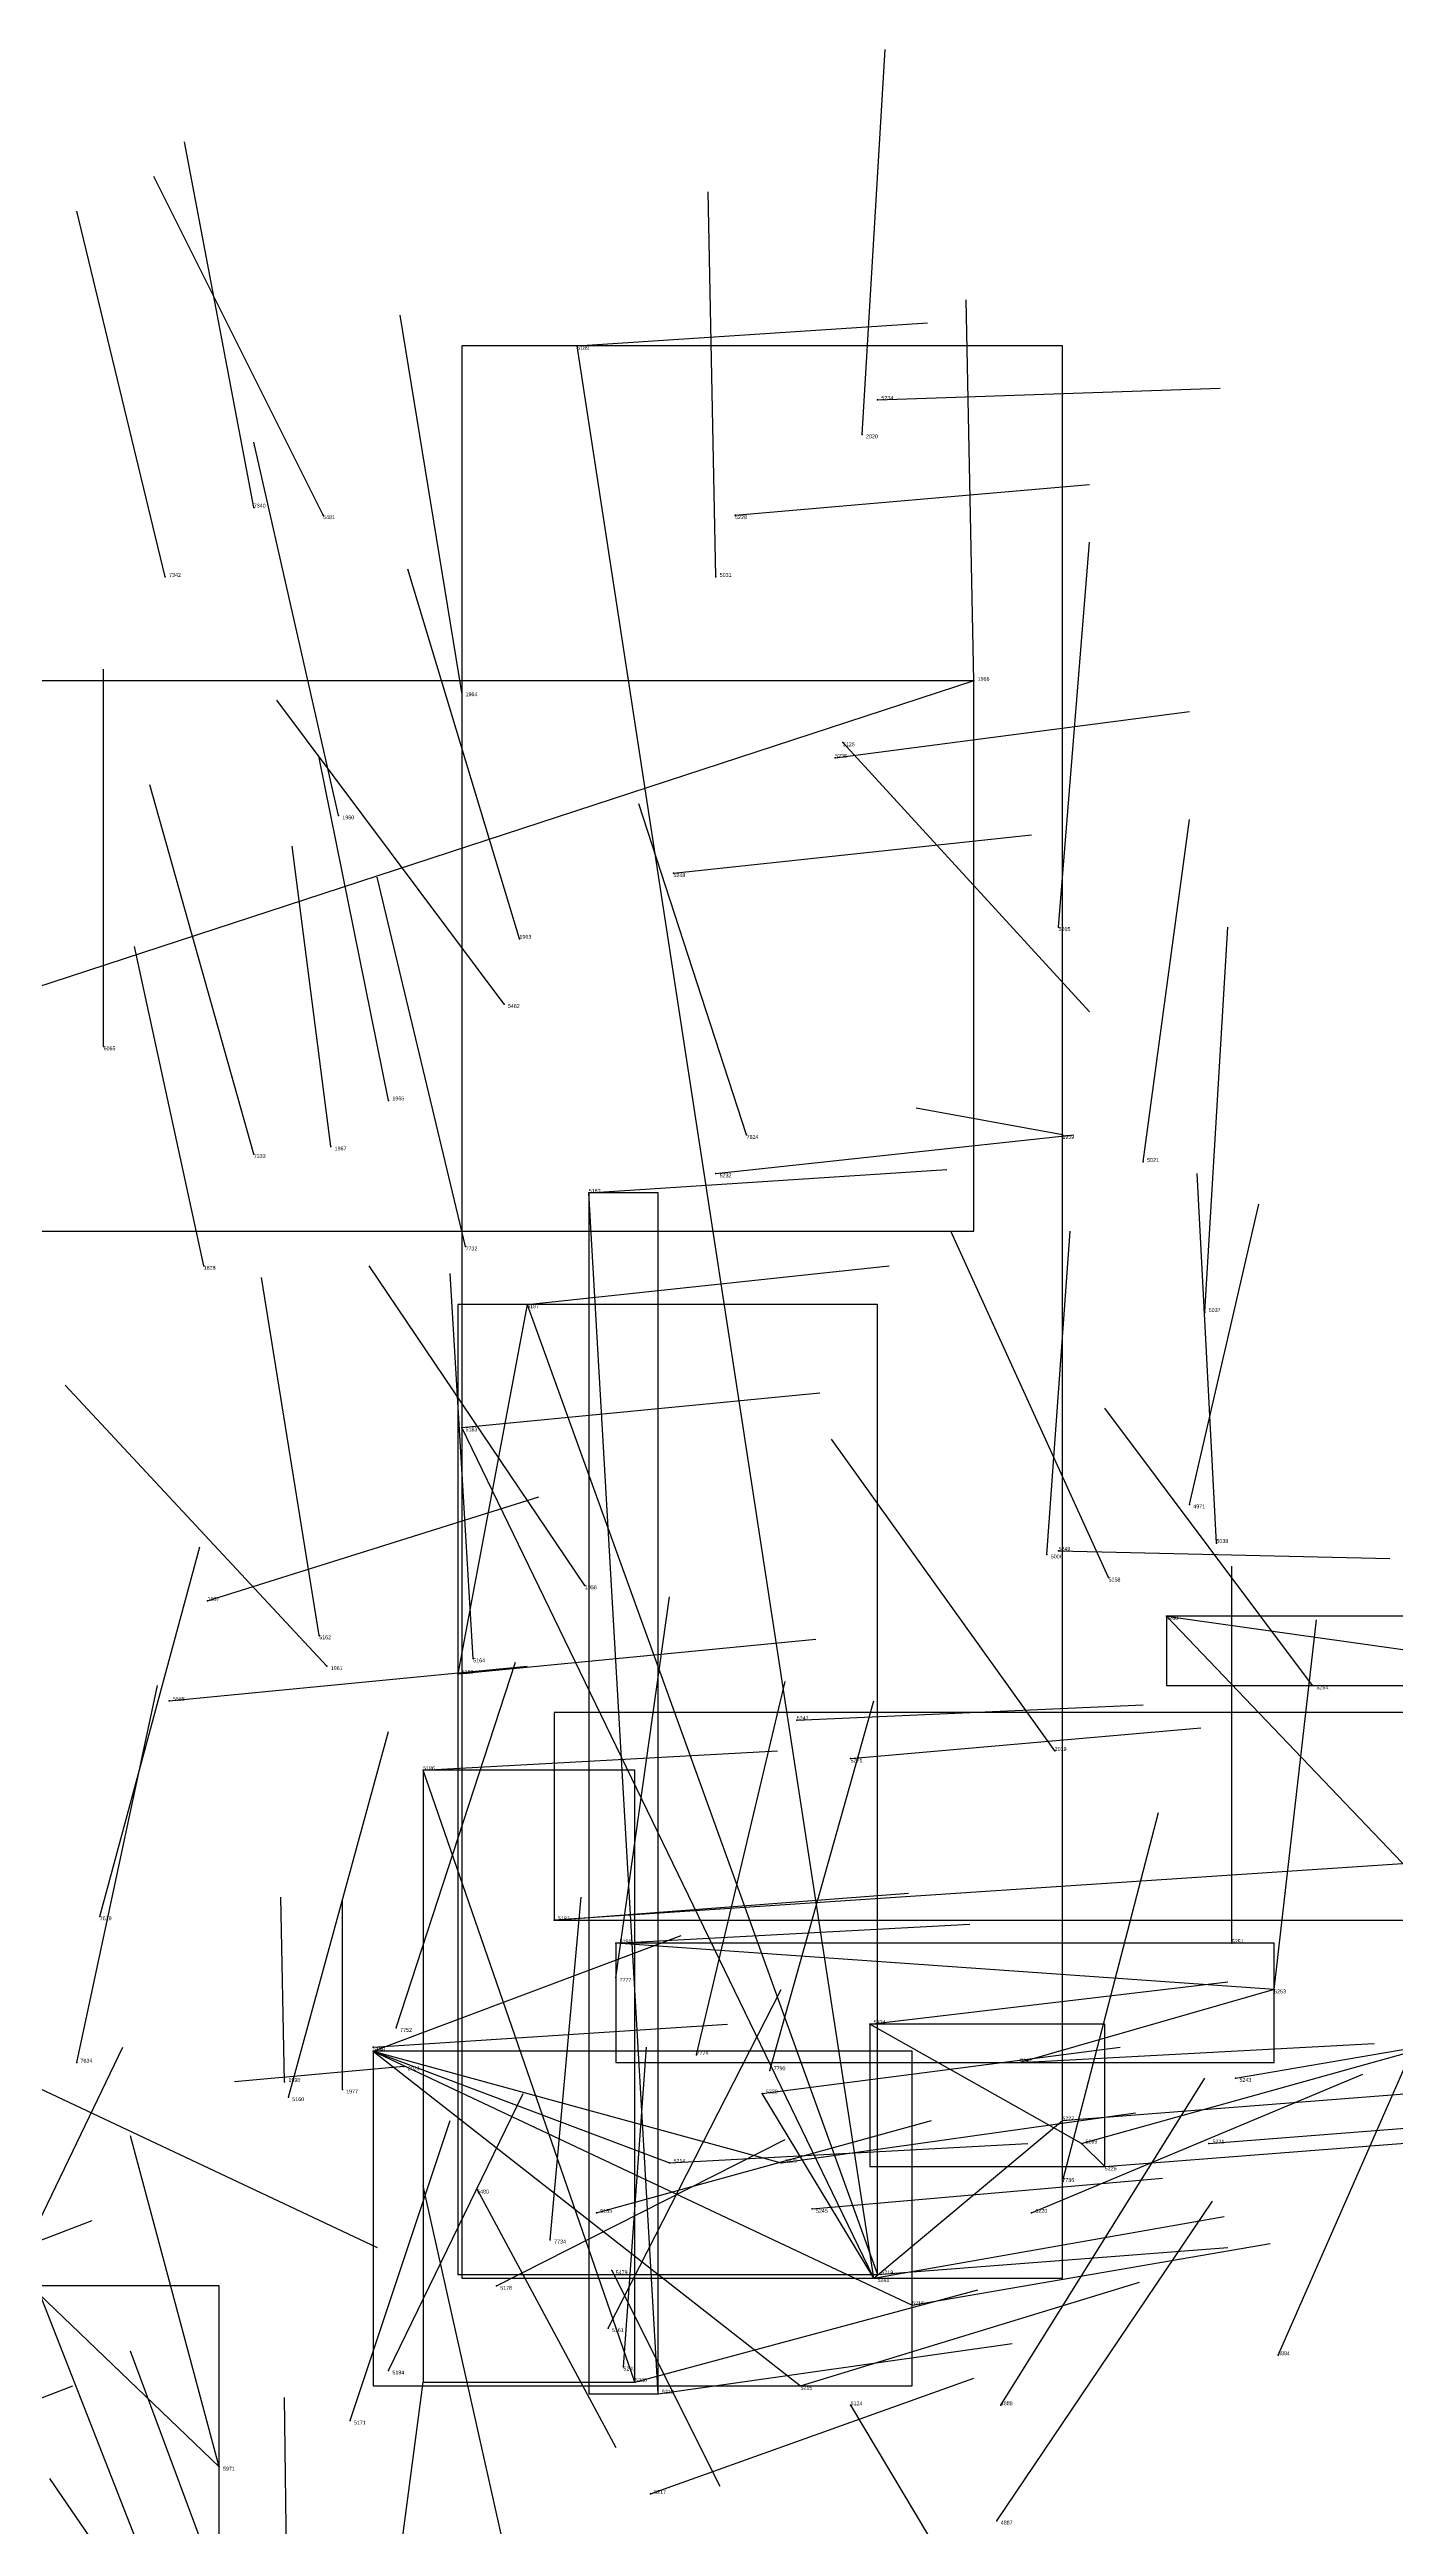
# Model space of a CAD drawing. Extents: x 59.1 to 70.8, y 600.3 to 605.1.
# Drawn here: x 67.852 to 68.202, y 604.408 to 605.051 of the extents above; entities that cross this region are included whole.
import ezdxf

# ---------------------------------------------------------------- set-up
doc = ezdxf.new("R2010")
doc.units = 0
for name, color, linetype in [('Clients', 3, 'CONTINUOUS'), ('Facilities', 3, 'CONTINUOUS'), ('Facilities_lines', 3, 'CONTINUOUS'), ('Min_max_boxes', 1, 'CONTINUOUS'), ('Normals', 1, 'CONTINUOUS'), ('Source_points', 5, 'CONTINUOUS'), ('Text', 3, 'CONTINUOUS')]:
    doc.layers.add(name, color=color, linetype=linetype)

msp = doc.modelspace()

# ---------------------------------------------------------------- linework, layer by layer
at = {"layer": 'Clients', "color": 5}
for p in [(67.989, 604.974, 454.42), (67.992, 604.754, 454.294), (67.959, 604.693, 454.194), (67.958, 604.629, 454.148), (67.949, 604.604, 454.154), (67.983, 604.565, 454.455), (67.999, 604.559, 454.537), (68.065, 604.538, 454.372), (68.104, 604.528, 454.415), (68.037, 604.52, 454.3), (68.115, 604.513, 454.478), (68.013, 604.502, 454.225), (68.042, 604.502, 454.258), (68.126, 604.501, 454.452), (68.067, 604.473, 454.452), (68.076, 604.465, 454.305), (68.047, 604.444, 454.235), (67.896, 604.423, 453.963)]:
    msp.add_point(p, dxfattribs=at)
at = {"layer": 'Facilities', "color": 3}
for p in [(68.067, 604.96, 454.409), (68.063, 604.951, 448.726), (67.905, 604.932, 461.608), (67.923, 604.93, 456.247), (68.03, 604.93, 454.321), (67.882, 604.914, 461.521), (68.025, 604.914, 457.094), (67.959, 604.884, 448.107), (68.092, 604.887, 448.733), (68.058, 604.871, 456.314), (68.056, 604.867, 454.334), (67.927, 604.852, 448.189), (68.014, 604.837, 454.273), (67.974, 604.82, 448.159), (68.114, 604.823, 457.919), (67.97, 604.803, 456.341), (67.866, 604.792, 457.432), (67.94, 604.778, 448.095), (68.033, 604.769, 459.708), (68.115, 604.769, 448.839), (67.905, 604.764, 461.592), (67.925, 604.766, 448.051), (68.136, 604.762, 457.866), (68.025, 604.759, 454.264), (67.96, 604.74, 461.687), (67.892, 604.735, 448.109), (67.976, 604.725, 454.207), (68.152, 604.723, 457.04), (68.148, 604.673, 457.891), (68.111, 604.66, 457.881), (68.114, 604.661, 454.737), (68.155, 604.663, 457.045), (67.991, 604.652, 448.202), (68.127, 604.654, 454.819), (67.893, 604.648, 450.73), (67.922, 604.639, 457.951), (68.142, 604.644, 454.903), (67.962, 604.633, 457.919), (67.924, 604.631, 448.179), (68.18, 604.626, 454.993), (67.883, 604.622, 454.195), (68.046, 604.617, 454.636), (68.06, 604.607, 454.562), (68.113, 604.609, 448.225), (67.865, 604.566, 458.624), (68.159, 604.559, 454.705), (67.999, 604.55, 458.697), (68.17, 604.547, 454.634), (67.942, 604.537, 458.649), (67.936, 604.532, 454.153), (67.936, 604.531, 454.061), (68.02, 604.53, 458.76), (67.859, 604.528, 458.679), (67.913, 604.523, 449.637), (67.944, 604.527, 448.774), (68.039, 604.526, 458.708), (68.16, 604.524, 454.519), (67.914, 604.519, 458.151), (67.928, 604.521, 449.551), (68.12, 604.507, 454.543), (68.153, 604.507, 454.446), (67.963, 604.495, 456.965), (68.115, 604.497, 458.784), (67.994, 604.489, 454.146), (68.05, 604.49, 454.524), (68.107, 604.489, 454.372), (67.982, 604.482, 459.177), (67.998, 604.474, 456.879), (68.066, 604.472, 454.383), (67.968, 604.47, 454.074), (67.997, 604.459, 458.071), (67.94, 604.448, 454.002), (68.001, 604.449, 453.894), (68.171, 604.452, 458.092), (68.004, 604.445, 454.225), (68.01, 604.442, 454.293), (67.93, 604.435, 453.988), (68.06, 604.439, 456.822), (68.099, 604.439, 458.075), (68.008, 604.416, 454.169), (68.098, 604.409, 458.103)]:
    msp.add_point(p, dxfattribs=at)
at = {"layer": 'Facilities_lines', "color": 3}
for p, q in [((68.066, 604.472, 454.383), (67.989, 604.974, 454.42)), ((68.092, 604.887, 448.733), (67.655, 604.744, 448.628)), ((68.01, 604.442, 454.293), (67.992, 604.754, 454.294)), ((67.976, 604.725, 454.207), (67.958, 604.629, 454.148)), ((67.976, 604.725, 454.207), (68.067, 604.473, 454.452)), ((68.066, 604.472, 454.383), (67.959, 604.693, 454.194)), ((68.142, 604.644, 454.903), (68.269, 604.626, 454.733)), ((68.004, 604.445, 454.225), (67.949, 604.604, 454.154)), ((68.224, 604.581, 454.83), (67.983, 604.565, 454.455)), ((68.17, 604.547, 454.634), (67.999, 604.559, 454.537)), ((68.17, 604.547, 454.634), (68.104, 604.528, 454.415)), ((68.12, 604.507, 454.543), (68.065, 604.538, 454.372)), ((67.936, 604.531, 454.061), (68.013, 604.502, 454.225)), ((67.936, 604.531, 454.061), (68.047, 604.444, 454.235)), ((67.936, 604.531, 454.061), (68.076, 604.465, 454.305)), ((67.936, 604.531, 454.061), (68.042, 604.502, 454.258)), ((68.066, 604.472, 454.383), (68.037, 604.52, 454.3)), ((68.066, 604.472, 454.383), (68.115, 604.513, 454.478)), ((68.12, 604.507, 454.543), (68.126, 604.501, 454.452)), ((67.847, 604.47, 454.181), (67.896, 604.423, 453.963))]:
    msp.add_line(p, q, dxfattribs=at)
at = {"layer": 'Min_max_boxes', "color": 1}
for p, q in [((68.115, 604.974, 454.194), (67.959, 604.974, 454.194)), ((67.959, 604.974, 454.194), (67.959, 604.472, 454.194)), ((68.115, 604.974, 454.478), (67.959, 604.974, 454.478)), ((67.959, 604.974, 454.478), (67.959, 604.472, 454.478)), ((67.959, 604.974, 454.194), (67.959, 604.974, 454.478)), ((68.115, 604.472, 454.194), (68.115, 604.974, 454.194)), ((68.115, 604.472, 454.478), (68.115, 604.974, 454.478)), ((68.115, 604.974, 454.194), (68.115, 604.974, 454.478)), ((68.092, 604.887, 448.628), (67.655, 604.887, 448.628)), ((68.092, 604.887, 448.733), (67.655, 604.887, 448.733)), ((68.092, 604.744, 448.628), (68.092, 604.887, 448.628)), ((68.092, 604.744, 448.733), (68.092, 604.887, 448.733)), ((68.092, 604.887, 448.628), (68.092, 604.887, 448.733)), ((68.01, 604.754, 454.293), (67.992, 604.754, 454.293)), ((67.992, 604.754, 454.293), (67.992, 604.442, 454.293)), ((68.01, 604.754, 454.294), (67.992, 604.754, 454.294)), ((67.992, 604.754, 454.294), (67.992, 604.442, 454.294)), ((67.992, 604.754, 454.293), (67.992, 604.754, 454.294)), ((68.01, 604.442, 454.293), (68.01, 604.754, 454.293)), ((68.01, 604.442, 454.294), (68.01, 604.754, 454.294)), ((68.01, 604.754, 454.293), (68.01, 604.754, 454.294)), ((67.655, 604.744, 448.628), (68.092, 604.744, 448.628)), ((67.655, 604.744, 448.733), (68.092, 604.744, 448.733)), ((68.092, 604.744, 448.628), (68.092, 604.744, 448.733)), ((68.067, 604.725, 454.148), (67.958, 604.725, 454.148)), ((67.958, 604.725, 454.148), (67.958, 604.473, 454.148)), ((68.067, 604.725, 454.452), (67.958, 604.725, 454.452)), ((67.958, 604.725, 454.452), (67.958, 604.473, 454.452)), ((67.958, 604.725, 454.148), (67.958, 604.725, 454.452)), ((68.067, 604.473, 454.148), (68.067, 604.725, 454.148)), ((68.067, 604.473, 454.452), (68.067, 604.725, 454.452)), ((68.067, 604.725, 454.148), (68.067, 604.725, 454.452)), ((68.269, 604.644, 454.733), (68.142, 604.644, 454.733)), ((68.142, 604.644, 454.733), (68.142, 604.626, 454.733)), ((68.269, 604.644, 454.903), (68.142, 604.644, 454.903)), ((68.142, 604.644, 454.903), (68.142, 604.626, 454.903)), ((68.142, 604.644, 454.733), (68.142, 604.644, 454.903)), ((68.142, 604.626, 454.733), (68.269, 604.626, 454.733)), ((68.142, 604.626, 454.903), (68.269, 604.626, 454.903)), ((68.142, 604.626, 454.733), (68.142, 604.626, 454.903)), ((68.402, 604.619, 454.455), (67.983, 604.619, 454.455)), ((67.983, 604.619, 454.455), (67.983, 604.565, 454.455)), ((68.402, 604.619, 454.919), (67.983, 604.619, 454.919)), ((67.983, 604.619, 454.919), (67.983, 604.565, 454.919)), ((67.983, 604.619, 454.455), (67.983, 604.619, 454.919)), ((68.004, 604.604, 454.154), (67.949, 604.604, 454.154)), ((67.949, 604.604, 454.154), (67.949, 604.445, 454.154)), ((68.004, 604.604, 454.225), (67.949, 604.604, 454.225)), ((67.949, 604.604, 454.225), (67.949, 604.445, 454.225)), ((67.949, 604.604, 454.154), (67.949, 604.604, 454.225)), ((68.004, 604.445, 454.154), (68.004, 604.604, 454.154)), ((68.004, 604.445, 454.225), (68.004, 604.604, 454.225)), ((68.004, 604.604, 454.154), (68.004, 604.604, 454.225)), ((67.983, 604.565, 454.455), (68.402, 604.565, 454.455)), ((67.983, 604.565, 454.919), (68.402, 604.565, 454.919)), ((67.983, 604.565, 454.455), (67.983, 604.565, 454.919)), ((68.17, 604.559, 454.415), (67.999, 604.559, 454.415)), ((67.999, 604.559, 454.415), (67.999, 604.528, 454.415)), ((68.17, 604.559, 454.634), (67.999, 604.559, 454.634)), ((67.999, 604.559, 454.634), (67.999, 604.528, 454.634)), ((67.999, 604.559, 454.415), (67.999, 604.559, 454.634)), ((68.17, 604.528, 454.415), (68.17, 604.559, 454.415)), ((68.17, 604.528, 454.634), (68.17, 604.559, 454.634)), ((68.17, 604.559, 454.415), (68.17, 604.559, 454.634)), ((68.126, 604.538, 454.372), (68.065, 604.538, 454.372)), ((68.065, 604.538, 454.372), (68.065, 604.501, 454.372)), ((68.126, 604.538, 454.543), (68.065, 604.538, 454.543)), ((68.065, 604.538, 454.543), (68.065, 604.501, 454.543)), ((68.065, 604.538, 454.372), (68.065, 604.538, 454.543)), ((68.126, 604.501, 454.372), (68.126, 604.538, 454.372)), ((68.126, 604.501, 454.543), (68.126, 604.538, 454.543)), ((68.126, 604.538, 454.372), (68.126, 604.538, 454.543)), ((68.076, 604.531, 454.061), (67.936, 604.531, 454.061)), ((67.936, 604.531, 454.061), (67.936, 604.444, 454.061)), ((68.076, 604.531, 454.305), (67.936, 604.531, 454.305)), ((67.936, 604.531, 454.305), (67.936, 604.444, 454.305)), ((67.936, 604.531, 454.061), (67.936, 604.531, 454.305)), ((68.076, 604.444, 454.061), (68.076, 604.531, 454.061)), ((68.076, 604.444, 454.305), (68.076, 604.531, 454.305)), ((68.076, 604.531, 454.061), (68.076, 604.531, 454.305)), ((67.999, 604.528, 454.415), (68.17, 604.528, 454.415)), ((67.999, 604.528, 454.634), (68.17, 604.528, 454.634)), ((67.999, 604.528, 454.415), (67.999, 604.528, 454.634)), ((68.17, 604.528, 454.415), (68.17, 604.528, 454.634)), ((68.065, 604.501, 454.372), (68.126, 604.501, 454.372)), ((68.065, 604.501, 454.543), (68.126, 604.501, 454.543)), ((68.065, 604.501, 454.372), (68.065, 604.501, 454.543)), ((68.126, 604.501, 454.372), (68.126, 604.501, 454.543)), ((67.958, 604.473, 454.148), (68.067, 604.473, 454.148)), ((67.958, 604.473, 454.452), (68.067, 604.473, 454.452)), ((67.958, 604.473, 454.148), (67.958, 604.473, 454.452)), ((67.959, 604.472, 454.194), (68.115, 604.472, 454.194)), ((67.959, 604.472, 454.478), (68.115, 604.472, 454.478)), ((67.959, 604.472, 454.194), (67.959, 604.472, 454.478)), ((68.067, 604.473, 454.148), (68.067, 604.473, 454.452)), ((68.115, 604.472, 454.194), (68.115, 604.472, 454.478)), ((67.896, 604.47, 453.831), (67.761, 604.47, 453.831)), ((67.896, 604.47, 454.181), (67.761, 604.47, 454.181)), ((67.896, 604.345, 453.831), (67.896, 604.47, 453.831)), ((67.896, 604.345, 454.181), (67.896, 604.47, 454.181)), ((67.896, 604.47, 453.831), (67.896, 604.47, 454.181)), ((67.936, 604.444, 454.061), (68.076, 604.444, 454.061)), ((67.936, 604.444, 454.305), (68.076, 604.444, 454.305)), ((67.936, 604.444, 454.061), (67.936, 604.444, 454.305)), ((67.949, 604.445, 454.154), (68.004, 604.445, 454.154)), ((67.949, 604.445, 454.225), (68.004, 604.445, 454.225)), ((67.949, 604.445, 454.154), (67.949, 604.445, 454.225)), ((67.992, 604.442, 454.293), (68.01, 604.442, 454.293)), ((67.992, 604.442, 454.294), (68.01, 604.442, 454.294)), ((67.992, 604.442, 454.293), (67.992, 604.442, 454.294)), ((68.004, 604.445, 454.154), (68.004, 604.445, 454.225)), ((68.01, 604.442, 454.293), (68.01, 604.442, 454.294)), ((68.076, 604.444, 454.061), (68.076, 604.444, 454.305))]:
    msp.add_line(p, q, dxfattribs=at)
at = {"layer": 'Normals', "color": 1}
for p, q in [((68.063, 604.951, 448.726), (68.069, 605.051, 448.728)), ((67.905, 604.932, 461.608), (67.887, 605.027, 461.633)), ((67.923, 604.93, 456.247), (67.879, 605.018, 456.23)), ((68.025, 604.914, 457.094), (68.023, 605.014, 457.098)), ((67.882, 604.914, 461.521), (67.859, 605.009, 461.541)), ((67.959, 604.884, 448.107), (67.943, 604.982, 448.122)), ((67.989, 604.974, 454.42), (68.08, 604.98, 454.378)), ((68.092, 604.887, 448.733), (68.09, 604.986, 448.749)), ((68.067, 604.96, 454.409), (68.156, 604.963, 454.364)), ((67.927, 604.852, 448.189), (67.905, 604.949, 448.2)), ((68.03, 604.93, 454.321), (68.122, 604.938, 454.282)), ((68.114, 604.823, 457.919), (68.122, 604.923, 457.921)), ((67.974, 604.82, 448.159), (67.945, 604.916, 448.167)), ((67.866, 604.792, 457.432), (67.866, 604.89, 457.45)), ((67.97, 604.803, 456.341), (67.911, 604.882, 456.323)), ((68.056, 604.867, 454.334), (68.148, 604.879, 454.297)), ((68.058, 604.871, 456.314), (68.122, 604.801, 456.344)), ((67.94, 604.778, 448.095), (67.922, 604.867, 448.138)), ((67.905, 604.764, 461.592), (67.878, 604.86, 461.592)), ((68.033, 604.769, 459.708), (68.005, 604.855, 459.75)), ((68.014, 604.837, 454.273), (68.107, 604.847, 454.239)), ((68.136, 604.762, 457.866), (68.148, 604.851, 457.909)), ((67.925, 604.766, 448.051), (67.915, 604.844, 448.113)), ((67.96, 604.74, 461.687), (67.937, 604.836, 461.7)), ((68.152, 604.723, 457.04), (68.158, 604.823, 457.037)), ((67.892, 604.735, 448.109), (67.874, 604.818, 448.162)), ((68.115, 604.769, 448.839), (68.077, 604.776, 448.931)), ((68.025, 604.759, 454.264), (68.118, 604.769, 454.23)), ((67.992, 604.754, 454.294), (68.085, 604.76, 454.257)), ((68.155, 604.663, 457.045), (68.15, 604.759, 457.016)), ((68.148, 604.673, 457.891), (68.166, 604.751, 457.951)), ((68.127, 604.654, 454.819), (68.086, 604.744, 454.83)), ((68.111, 604.66, 457.881), (68.117, 604.744, 457.935)), ((67.922, 604.639, 457.951), (67.907, 604.732, 457.918)), ((67.991, 604.652, 448.202), (67.935, 604.735, 448.2)), ((67.962, 604.633, 457.919), (67.956, 604.733, 457.913)), ((67.976, 604.725, 454.207), (68.07, 604.735, 454.175)), ((67.924, 604.631, 448.179), (67.856, 604.704, 448.179)), ((67.959, 604.693, 454.194), (68.052, 604.702, 454.157)), ((68.18, 604.626, 454.993), (68.126, 604.698, 455.036)), ((68.113, 604.609, 448.225), (68.055, 604.69, 448.237)), ((67.893, 604.648, 450.73), (67.979, 604.675, 450.774)), ((67.865, 604.566, 458.624), (67.891, 604.662, 458.626)), ((68.114, 604.661, 454.737), (68.2, 604.659, 454.686)), ((68.159, 604.559, 454.705), (68.159, 604.657, 454.686)), ((67.999, 604.55, 458.697), (68.013, 604.649, 458.692)), ((68.142, 604.644, 454.903), (68.207, 604.576, 454.869)), ((68.17, 604.547, 454.634), (68.181, 604.643, 454.609)), ((67.958, 604.629, 454.148), (68.051, 604.638, 454.111)), ((67.859, 604.528, 458.679), (67.88, 604.626, 458.681)), ((67.883, 604.622, 454.195), (67.976, 604.631, 454.158)), ((67.942, 604.537, 458.649), (67.973, 604.632, 458.653)), ((68.02, 604.53, 458.76), (68.043, 604.627, 458.761)), ((68.039, 604.526, 458.708), (68.066, 604.622, 458.705)), ((68.046, 604.617, 454.636), (68.136, 604.621, 454.592)), ((67.914, 604.519, 458.151), (67.94, 604.614, 458.136)), ((68.06, 604.607, 454.562), (68.151, 604.615, 454.521)), ((67.949, 604.604, 454.154), (68.041, 604.609, 454.115)), ((68.115, 604.497, 458.784), (68.14, 604.593, 458.773)), ((67.913, 604.523, 449.637), (67.912, 604.571, 449.725)), ((67.928, 604.521, 449.551), (67.928, 604.57, 449.638)), ((67.982, 604.482, 459.177), (67.99, 604.571, 459.221)), ((67.983, 604.565, 454.455), (68.075, 604.572, 454.418)), ((67.999, 604.559, 454.537), (68.091, 604.564, 454.498)), ((67.936, 604.531, 454.061), (68.016, 604.561, 454.009)), ((68.065, 604.538, 454.372), (68.158, 604.549, 454.337)), ((67.997, 604.459, 458.071), (68.042, 604.547, 458.057)), ((68.171, 604.452, 458.092), (68.211, 604.543, 458.105)), ((67.936, 604.532, 454.153), (68.028, 604.538, 454.114)), ((68.16, 604.524, 454.519), (68.248, 604.539, 454.474)), ((67.832, 604.451, 457.174), (67.871, 604.532, 457.218)), ((68.001, 604.449, 453.894), (68.007, 604.532, 453.839)), ((68.037, 604.52, 454.3), (68.13, 604.532, 454.266)), ((68.104, 604.528, 454.415), (68.196, 604.533, 454.377)), ((68.12, 604.507, 454.543), (68.206, 604.531, 454.498)), ((67.944, 604.527, 448.774), (67.9, 604.523, 448.864)), ((68.099, 604.439, 458.075), (68.152, 604.524, 458.07)), ((68.107, 604.489, 454.372), (68.193, 604.525, 454.337)), ((67.848, 604.522, 448.197), (67.937, 604.48, 448.214)), ((67.94, 604.448, 454.002), (67.975, 604.52, 453.942)), ((68.115, 604.513, 454.478), (68.205, 604.52, 454.435)), ((67.93, 604.435, 453.988), (67.956, 604.513, 453.931)), ((67.994, 604.489, 454.146), (68.081, 604.513, 454.104)), ((68.042, 604.502, 454.258), (68.134, 604.515, 454.221)), ((68.153, 604.507, 454.446), (68.243, 604.514, 454.403)), ((67.896, 604.423, 453.963), (67.873, 604.509, 453.917)), ((67.968, 604.47, 454.074), (68.043, 604.508, 454.02)), ((68.013, 604.502, 454.225), (68.106, 604.507, 454.19)), ((68.126, 604.501, 454.452), (68.216, 604.508, 454.409)), ((68.05, 604.49, 454.524), (68.141, 604.498, 454.482)), ((67.97, 604.402, 457.718), (67.949, 604.496, 457.69)), ((67.963, 604.495, 456.965), (67.999, 604.428, 457.03)), ((68.098, 604.409, 458.103), (68.154, 604.492, 458.102)), ((67.78, 604.455, 451.026), (67.863, 604.487, 451.071)), ((67.876, 604.4, 454.09), (67.842, 604.487, 454.055)), ((68.066, 604.472, 454.383), (68.157, 604.488, 454.345)), ((68.067, 604.473, 454.452), (68.158, 604.48, 454.412)), ((68.076, 604.465, 454.305), (68.169, 604.481, 454.271)), ((67.998, 604.474, 456.879), (68.026, 604.418, 456.957)), ((68.004, 604.445, 454.225), (68.093, 604.469, 454.186)), ((68.047, 604.444, 454.235), (68.135, 604.471, 454.197)), ((67.905, 604.367, 454.016), (67.873, 604.453, 453.975)), ((68.01, 604.442, 454.293), (68.102, 604.455, 454.256)), ((68.008, 604.416, 454.169), (68.092, 604.446, 454.124)), ((67.767, 604.409, 453.09), (67.858, 604.444, 453.07)), ((67.914, 604.356, 453.946), (67.913, 604.441, 453.894)), ((67.938, 604.362, 453.946), (67.949, 604.445, 453.891)), ((68.06, 604.439, 456.822), (68.094, 604.382, 456.897)), ((67.904, 604.344, 459.724), (67.852, 604.42, 459.763))]:
    msp.add_line(p, q, dxfattribs=at)
at = {"layer": 'Source_points', "color": 5}
for p in [(67.989, 604.974, 454.42), (68.067, 604.96, 454.409), (68.063, 604.951, 448.726), (67.905, 604.932, 461.608), (67.923, 604.93, 456.247), (68.03, 604.93, 454.321), (67.882, 604.914, 461.521), (68.025, 604.914, 457.094), (67.959, 604.884, 448.107), (68.092, 604.887, 448.733), (68.058, 604.871, 456.314), (68.056, 604.867, 454.334), (67.927, 604.852, 448.189), (68.014, 604.837, 454.273), (67.974, 604.82, 448.159), (68.114, 604.823, 457.919), (67.97, 604.803, 456.341), (67.866, 604.792, 457.432), (67.94, 604.778, 448.095), (68.033, 604.769, 459.708), (68.115, 604.769, 448.839), (67.905, 604.764, 461.592), (67.925, 604.766, 448.051), (68.136, 604.762, 457.866), (68.025, 604.759, 454.264), (67.992, 604.754, 454.294), (67.96, 604.74, 461.687), (67.892, 604.735, 448.109), (67.976, 604.725, 454.207), (68.152, 604.723, 457.04), (67.959, 604.693, 454.194), (68.148, 604.673, 457.891), (68.111, 604.66, 457.881), (68.114, 604.661, 454.737), (68.155, 604.663, 457.045), (67.991, 604.652, 448.202), (68.127, 604.654, 454.819), (67.893, 604.648, 450.73), (67.922, 604.639, 457.951), (68.142, 604.644, 454.903), (67.962, 604.633, 457.919), (67.924, 604.631, 448.179), (67.958, 604.629, 454.148), (68.18, 604.626, 454.993), (67.883, 604.622, 454.195), (68.046, 604.617, 454.636), (68.06, 604.607, 454.562), (68.113, 604.609, 448.225), (67.949, 604.604, 454.154), (67.865, 604.566, 458.624), (67.983, 604.565, 454.455), (67.999, 604.559, 454.537), (68.159, 604.559, 454.705), (67.999, 604.55, 458.697), (68.17, 604.547, 454.634), (67.942, 604.537, 458.649), (68.065, 604.538, 454.372), (67.936, 604.532, 454.153), (67.936, 604.531, 454.061), (68.02, 604.53, 458.76), (67.859, 604.528, 458.679), (67.913, 604.523, 449.637), (67.944, 604.527, 448.774), (68.039, 604.526, 458.708), (68.104, 604.528, 454.415), (68.16, 604.524, 454.519), (67.914, 604.519, 458.151), (67.928, 604.521, 449.551), (68.037, 604.52, 454.3), (68.115, 604.513, 454.478), (68.12, 604.507, 454.543), (68.153, 604.507, 454.446), (68.013, 604.502, 454.225), (68.042, 604.502, 454.258), (68.126, 604.501, 454.452), (67.963, 604.495, 456.965), (68.115, 604.497, 458.784), (67.994, 604.489, 454.146), (68.05, 604.49, 454.524), (68.107, 604.489, 454.372), (67.982, 604.482, 459.177), (67.998, 604.474, 456.879), (68.066, 604.472, 454.383), (68.067, 604.473, 454.452), (67.968, 604.47, 454.074), (68.076, 604.465, 454.305), (67.997, 604.459, 458.071), (67.94, 604.448, 454.002), (68.001, 604.449, 453.894), (68.171, 604.452, 458.092), (68.004, 604.445, 454.225), (68.01, 604.442, 454.293), (68.047, 604.444, 454.235), (67.93, 604.435, 453.988), (68.06, 604.439, 456.822), (68.099, 604.439, 458.075), (67.896, 604.423, 453.963), (68.008, 604.416, 454.169), (68.098, 604.409, 458.103)]:
    msp.add_point(p, dxfattribs=at)

# ---------------------------------------------------------------- texts
at = {"layer": 'Text', "color": 3}
for s, p in [('5189', (67.989, 604.973, 454.42)), ('5234', (68.068, 604.96, 454.409)), ('2020', (68.064, 604.95, 448.726)), ('7340', (67.905, 604.932, 461.608)), ('5481', (67.923, 604.929, 456.247)), ('5228', (68.03, 604.929, 454.321)), ('7342', (67.883, 604.914, 461.521)), ('5031', (68.026, 604.914, 457.094)), ('1964', (67.96, 604.883, 448.107)), ('1966', (68.093, 604.887, 448.733)), ('5125', (68.058, 604.87, 456.314)), ('5238', (68.056, 604.867, 454.334)), ('1960', (67.928, 604.851, 448.189)), ('5248', (68.014, 604.836, 454.273)), ('1963', (67.974, 604.82, 448.159)), ('5015', (68.114, 604.822, 457.919)), ('5482', (67.971, 604.802, 456.341)), ('6065', (67.866, 604.791, 457.432)), ('1965', (67.941, 604.778, 448.095)), ('7824', (68.033, 604.768, 459.708)), ('1959', (68.115, 604.768, 448.839)), ('7333', (67.905, 604.763, 461.592)), ('1967', (67.926, 604.765, 448.051)), ('5021', (68.137, 604.762, 457.866)), ('5182', (67.992, 604.754, 454.294)), ('5232', (68.026, 604.758, 454.264)), ('7732', (67.96, 604.739, 461.687)), ('1828', (67.892, 604.734, 448.109)), ('5187', (67.976, 604.724, 454.207)), ('5037', (68.153, 604.723, 457.04)), ('5183', (67.96, 604.692, 454.194)), ('4971', (68.149, 604.672, 457.891)), ('5006', (68.112, 604.659, 457.881)), ('5249', (68.114, 604.661, 454.737)), ('5038', (68.155, 604.663, 457.045)), ('1958', (67.991, 604.651, 448.202)), ('5258', (68.127, 604.653, 454.819)), ('1937', (67.893, 604.648, 450.73)), ('5162', (67.922, 604.638, 457.951)), ('5280', (68.142, 604.643, 454.903)), ('5164', (67.962, 604.632, 457.919)), ('1961', (67.925, 604.63, 448.179)), ('5180', (67.959, 604.629, 454.148)), ('5254', (68.181, 604.625, 454.993)), ('5588', (67.884, 604.622, 454.195)), ('5247', (68.046, 604.617, 454.636)), ('5271', (68.06, 604.606, 454.562)), ('2019', (68.113, 604.609, 448.225)), ('5186', (67.949, 604.604, 454.154)), ('7619', (67.865, 604.565, 458.624)), ('5181', (67.984, 604.565, 454.455)), ('5191', (68, 604.559, 454.537)), ('5251', (68.159, 604.559, 454.705)), ('7777', (68, 604.549, 458.697)), ('5253', (68.17, 604.546, 454.634)), ('7752', (67.943, 604.536, 458.649)), ('5224', (68.066, 604.538, 454.372)), ('5179', (67.936, 604.531, 454.153)), ('5190', (67.936, 604.531, 454.061)), ('7774', (68.02, 604.53, 458.76)), ('7634', (67.86, 604.528, 458.679)), ('1998', (67.914, 604.523, 449.637)), ('2024', (67.945, 604.526, 448.774)), ('7790', (68.04, 604.526, 458.708)), ('5242', (68.104, 604.528, 454.415)), ('5243', (68.161, 604.523, 454.519)), ('5160', (67.915, 604.518, 458.151)), ('1977', (67.929, 604.52, 449.551)), ('5223', (68.038, 604.52, 454.3)), ('5227', (68.115, 604.513, 454.478)), ('5269', (68.121, 604.507, 454.543)), ('5231', (68.154, 604.507, 454.446)), ('5214', (68.014, 604.502, 454.225)), ('5229', (68.043, 604.502, 454.258)), ('7786', (68.115, 604.497, 458.784)), ('5226', (68.126, 604.5, 454.452)), ('5480', (67.963, 604.494, 456.965)), ('5185', (67.995, 604.489, 454.146)), ('5245', (68.051, 604.489, 454.524)), ('5220', (68.108, 604.489, 454.372)), ('7734', (67.983, 604.481, 459.177)), ('5479', (67.999, 604.473, 456.879)), ('5241', (68.067, 604.471, 454.383)), ('5219', (68.068, 604.473, 454.452)), ('5178', (67.969, 604.469, 454.074)), ('5216', (68.076, 604.465, 454.305)), ('5161', (67.998, 604.458, 458.071)), ('4884', (68.171, 604.452, 458.092)), ('5184', (67.941, 604.447, 454.002)), ('5200', (68.001, 604.448, 453.894)), ('5230', (68.004, 604.445, 454.225)), ('5218', (68.011, 604.442, 454.293)), ('5215', (68.047, 604.443, 454.235)), ('5124', (68.06, 604.439, 456.822)), ('4888', (68.099, 604.439, 458.075)), ('5171', (67.931, 604.434, 453.988)), ('5971', (67.897, 604.422, 453.963)), ('5217', (68.009, 604.416, 454.169)), ('4887', (68.099, 604.408, 458.103))]:
    msp.add_text(s, height=0.001, dxfattribs=at).set_placement(p)

doc.saveas('drawing.dxf')
